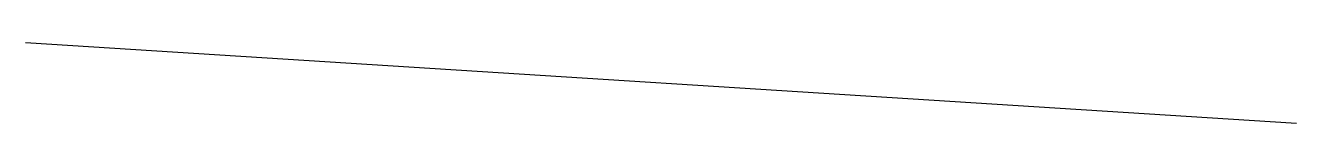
# Model space of a CAD drawing. Extents: x 1 to 149, y 66 to 75.
import ezdxf

# ---------------------------------------------------------------- set-up
doc = ezdxf.new("R2010")
doc.units = 0
doc.header["$MEASUREMENT"] = 0
doc.layers.add('PLAT-LINE', color=7, linetype='CONTINUOUS')

msp = doc.modelspace()

# ---------------------------------------------------------------- linework, layer by layer
at = {"layer": 'PLAT-LINE'}
msp.add_line((1.08, 75.22), (148.99, 65.88), dxfattribs=at)

doc.saveas('drawing.dxf')
